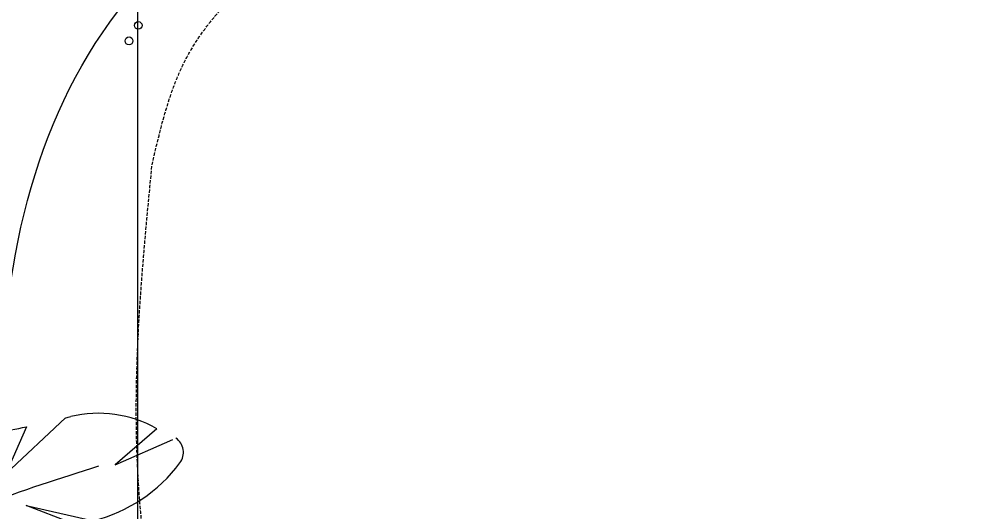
# Model space of a CAD drawing. Header units: millimetres. Extents: x -1030105 to 906887, y -616134 to 1220667.
# Drawn here: x -89436 to -85895, y 564887 to 566739 of the extents above; entities that cross this region are included whole.
import ezdxf
from ezdxf.enums import TextEntityAlignment as Align

# ---------------------------------------------------------------- set-up
doc = ezdxf.new("R2010")
doc.units = ezdxf.units.MM
doc.header["$MEASUREMENT"] = 0
for name, pattern in [('CENTER', [2, 1.25, -0.25, 0.25, -0.25]), ('DASH', [0.35, 0.25, -0.1]), ('DASHED', [0.75, 0.5, -0.25])]:
    doc.linetypes.add(name, pattern=pattern)
doc.layers.add('A-Furniture', color=143, linetype='Continuous')
doc.layers.add('A-Tree', color=98, linetype='Continuous')
doc.layers.add('A-Wall', color=6, linetype='Continuous', lineweight=9)
doc.styles.add('Arial_Bold', font='arialbd.ttf')

# ---------------------------------------------------------------- blocks, each defined once
blk = doc.blocks.new('FUR')
at = {"layer": 'A-Furniture'}
blk.add_spline([(-31577.95049999998, 44170.97072861483), (-34212.45049999998, 44181.97072861483), (-38172.95049999998, 42979.47072861483), (-41005.45049999998, 44156.97072861483), (-44339.45049999998, 43505.47072861483), (-44384.95049999998, 40251.47072861483), (-39976.95049999998, 38315.47072861483), (-37603.95049999998, 38562.47072861483), (-37278.45049999998, 37464.47072861483), (-37613.95049999998, 35077.47072861483), (-36804.95049999998, 33745.97072861483), (-35038.45049999998, 33291.97072861483), (-32531.95049999998, 34307.97072861483), (-31858.95049999998, 35622.47072861483), (-32162.95049999998, 37145.97072861483), (-32096.95049999998, 38243.97072861483), (-31184.45049999998, 38732.97072861483), (-29175.95049999998, 40283.97072861483), (-28903.95049999998, 42529.97072861483), (-31577.95049999998, 44170.97072861483)], degree=3, dxfattribs=at)
at = {"layer": 'A-Furniture', "color": 8, "linetype": 'DASH', "ltscale": 50}
blk.add_spline([(-44239.45049999998, 42893.47072861483), (-44280.95049999998, 41579.97072861483), (-43431.95049999998, 39689.47072861483), (-41629.45049999998, 38989.47072861483), (-39482.45049999998, 38787.47072861483), (-38473.95049999998, 38957.47072861483), (-37599.00349233599, 38759.19297943637), (-37070.45049999998, 37986.47072861483), (-37169.95049999998, 36800.97072861483), (-37190.95049999998, 35851.47072861483), (-36984.95049999998, 34733.97072861483), (-35907.95049999998, 33892.97072861483), (-33947.45049999998, 34069.97072861483), (-32422.45049999998, 34894.47072861483), (-32016.45049999998, 35670.97072861483), (-32310.45049999998, 36548.47072861483), (-32898.45049999998, 38049.97072861483), (-32762.95049999998, 38696.97072861483), (-31262.45049999998, 38955.97072861483), (-30084.95049999998, 39474.97072861483), (-29081.45049999998, 41311.97072861483), (-29625.45049999998, 42640.97072861483), (-31332.95049999998, 43561.97072861483), (-34097.95049999998, 43486.47072861483), (-35926.45049999998, 42640.97072861483), (-38358.95049999998, 42081.97072861483), (-40655.95049999998, 43471.47072861483), (-41778.45049999998, 44008.47072861483), (-42894.45049999998, 43985.97072861483), (-44123.45049999998, 43268.47072861483), (-44239.45049999998, 42893.47072861483)], degree=3, dxfattribs=at)
blk = doc.blocks.new('CAY8')
at = {"color": 0, "linetype": 'ByBlock'}
for centre, radius in [((564.6798047540524, -244.8965916661891), 5.165368789029579), ((558.2188225969676, -268.1406946390034), 5.324531751637381)]:
    blk.add_circle(centre, radius, dxfattribs=at)
blk = doc.blocks.new('CAYMB 10')
at = {"layer": 'A-Tree', "color": 8}
for p, q in [((186.5644689614419, 644.1267185458564), (238.715650649654, 579.6182638052269)), ((238.715650649654, 579.6182638052269), (176.2852105110796, 621.9426230803365)), ((-325.4732582218421, 543.3802454902325), (-294.8787547032553, 403.6489095685538)), ((-294.8787547032553, 403.6489095685538), (-296.0700989094476, 533.3855430782423)), ((338.564589164569, 539.16627220792), (273.4787241728045, 478.8985422675032)), ((273.4787241728045, 478.8985422675032), (351.6973314038187, 519.0277307261131)), ((354.6887124035857, 436.4759908806882), (256.0971874112147, 409.436666262045)), ((-504.6410117267806, 410.2891123816371), (-367.1667000502202, 382.5110154846916)), ((256.0971874112147, 409.436666262045), (349.4150796181493, 417.0474113345845)), ((-367.1667000502202, 382.5110154846916), (-497.7112205417216, 381.2806026079925)), ((95.00687250689953, 345.8953323567985), (183.0947374099342, 263.5667217111913)), ((183.0947374099342, 263.5667217111913), (84.90115182858426, 315.0707048501936)), ((516.8202095194138, 194.1048419061699), (628.9105254643946, 299.2352224754868)), ((-382.8970907971379, 224.2380090198712), (-266.6688206082326, 269.7755907949759)), ((-266.6688206082326, 269.7755907949759), (-353.1145183928893, 206.6125474648434)), ((-5.726964698173106, 153.5171867363388), (-4.586229609965812, 268.6250645958353)), ((555.2693992947607, 282.7517265723436), (516.8202095194138, 194.1048419061699)), ((800.4230135336256, 279.0056476828177), (721.9223257167323, 211.4703137571923)), ((429.9125403692451, 155.9008114330354), (410.6450369797385, 254.5554818508099)), ((441.2394350631512, 260.0119577894802), (429.9125403692451, 155.9008114330354)), ((721.9223257167323, 211.4703137571923), (830.1820690810855, 258.7901719139772)), ((-5.726964698173106, 153.5171867363388), (16.58627978124423, 245.8723320083227)), ((-239.0395701728121, 125.7578780322219), (-83.30427484225947, 169.3706028317101)), ((-83.30427484225947, 169.3706028317101), (-230.1945371221227, 108.2228984822286)), ((639.1660111839155, 102.2385455899639), (555.0595933263976, 135.0622490113601)), ((555.0595933263976, 135.0622490113601), (681.5390205197909, 106.4200763733825)), ((224.8104241719266, 121.1698715304956), (287.8681593717483, 92.92873885919107)), ((302.5589965510007, 121.1698715304956), (224.8104241719266, 121.1698715304956)), ((367.3390138906543, 20.45014999277191), (557.821376568143, 22.51869702967815)), ((502.3600309251924, -11.08403195551364), (367.3390138906543, 20.45014999277191)), ((-204.9676791954407, -61.71889313741121), (-183.3013383952493, -52.44190028059529)), ((-183.3013383952493, -52.44190028059529), (-178.1426882858214, -114.288502944808)), ((-178.1426882858214, -114.288502944808), (-159.5715427216055, -40.07258242834359)), ((-204.196477882826, -127.3310654973029), (-204.9676791954407, -61.71889313741121)), ((-204.9676791954407, -122.5347193139023), (-266.8714977428608, -81.30365087109385)), ((592.8495588197547, -119.3980054862914), (461.1993036085332, -135.8390776687302)), ((461.1993036085332, -135.8390776687302), (620.7195718503935, -142.2139893168933)), ((143.0218579590146, -218.2304025689373), (207.4288874103659, -149.7314513499732)), ((207.4288874103659, -149.7314513499732), (167.9309039485815, -248.3851391418721)), ((325.6233271286619, -180.9892968822387), (312.6852061285172, -346.4441596715478)), ((344.8166955182969, -342.6124404388829), (325.6233271286619, -180.9892968822387)), ((492.4860668478213, -236.5587992064538), (537.8115905059676, -353.2512321577524)), ((517.8181643989083, -359.7277302780421), (492.4860668478213, -236.5587992064538)), ((-292.6647569071356, -369.9211299706367), (-256.5541889067972, -263.7511294005672)), ((-256.5541889067972, -263.7511294005672), (-248.3003521786304, -362.705690089264)), ((-154.7948591960012, -416.325845527288), (30.13723149732687, -306.0206752118538)), ((30.13723149732687, -306.0206752118538), (-145.4918600437231, -469.1739831443992)), ((222.3969005242834, -408.9304565185448), (169.1895109322213, -434.5251517113065)), ((169.1895109322213, -434.5251517113065), (226.6550938068394, -441.4842379083857)), ((-3.263954783440568, -548.2255597366602), (54.47138149777311, -483.1484652950312)), ((54.47138149777311, -483.1484652950312), (2.097332070159609, -573.529118141334)), ((130.9501344540622, -580.3950924625387), (235.0827775355865, -635.3031904057134)), ((235.6481149397878, -606.5453954523546), (130.9501344540622, -580.3950924625387)), ((172.6658212160692, -726.2650370134506), (223.3993703480519, -774.2839783391682)), ((227.2855263771635, -743.4153645457118), (172.6658212160692, -726.2650370134506))]:
    blk.add_line(p, q, dxfattribs=at)
for centre, radius, start, end in [((779.4988287719461, 355.9101373694721), 659.2722902632004, 146.0189635815314, 154.0763021309827), ((209.9180833415012, 616.2268724779133), 110.5597618613785, 7.543113912344272, 78.04736568714452), ((-871.4777567913261, 608.5862301258021), 1129.855552588643, 330.67245302648, 3.641032922973614), ((779.4988287719461, 355.9101373694721), 659.2722902632004, 156.201305661175, 167.6168316650024), ((478.4198393823172, 616.0173225902254), 159.5793688367412, 174.706298392514, 208.7889803306433), ((-221.7666346176411, 462.5324904182926), 287.6582760387117, 161.2205659913778, 190.4639080002395), ((-484.4715234372707, -269.5221160924993), 824.7155909276798, 78.82497402445534, 90.66972910121446), ((-484.4715234372707, -269.5221160924993), 824.7155909276798, 67.69490835147803, 76.79451232428683), ((236.755102414405, 470.2114022054593), 122.6638091375199, 344.0084059050306, 22.93603431214617), ((-1542.902939352862, 865.8081009959569), 1718.446344457842, 342.7300337644285, 347.6168316650025), ((-1459.690843628166, -1138.771680419974), 1923.468895043192, 36.70351893037481, 57.46954700200074), ((-338.8007119102695, 239.5967835061019), 304.0756695246674, 15.84499370040856, 56.61069613927844), ((1039.005968139434, 240.2970391763374), 711.882214688397, 164.0084059050306, 164.110091381332), ((1039.005968139434, 240.2970391763374), 711.882214688397, 165.6238916327764, 173.8497337395827), ((-221.7666346176411, 462.5324904182926), 287.6582760387117, 196.4070659168597, 234.1870524300158), ((1704.152454995899, -143.6701514924644), 1681.908795261614, 162.7300337644285, 163.0792001669171), ((41.96888153787586, 347.6667464350467), 91.73312292712151, 195.8449937004085, 230.5605807165402), ((1704.152454995899, -143.6701514924644), 1681.908795261614, 164.0749999253743, 168.4283775462131), ((-12.67507818593003, 267.2108032992692), 347.4197398351678, 335.1427602876785, 8.16711169028393), ((-209.9366539784678, 3822.649371958105), 3621.659239046866, 283.3980360557906, 283.548294695203), ((690.6355624774296, 85.37655267835362), 222.5882091254535, 60.44681838818225, 103.548294695203), ((-231.766255730181, 14.88319813268026), 339.1680436945305, 47.95141662230789, 50.56058071654016), ((-209.9366539784678, 3822.649371958105), 3621.659239046866, 280.358138861941, 282.1977283526998), ((-209.9366539784678, 3822.649371958105), 3621.659239046866, 278.6352431112115, 279.8664868686059), ((817.511440649323, 234.4921467081294), 32.59454687060725, 323.1476556933032, 55.43795290225658), ((-231.766255730181, 14.88319813268026), 339.1680436945305, 354.6007765778234, 42.92545712248191), ((-320.7347799850104, 322.0762417442747), 115.8636308787558, 233.2324526345538, 237.5887007438244), ((607.9519777596288, 391.5614522692631), 294.4837128093322, 284.4707032040494, 323.1476556933032), ((-320.7347799850104, 322.0762417442747), 115.8636308787558, 255.9290285283741, 267.0909563796757), ((-315.6195761270646, 151.8575429006014), 55.60237919803038, 24.20546519525691, 101.4053945023518), ((2261.033439234685, -4819.460737201036), 5267.70064518032, 107.3413043199353, 112.3058230292931), ((128.8901085334655, 351.6790820074966), 431.7552997689148, 204.2054651952569, 211.5513251737923), ((128.8901085334655, 351.6790820074966), 431.7552997689148, 213.4357366631786, 237.8386598974236), ((-12.67507818593003, 267.2108032992692), 347.4197398351678, 286.683821417299, 329.8909765086365), ((329.4013005118468, 336.9554401499918), 388.6466217139611, 305.996232287867, 321.8459668997995), ((0, -337.7482491607079), 337.7482491607315, 71.72741072522271, 118.1939077791721), ((-406.6215687962249, 153.821227927343), 540.2459298013857, 287.0408817533136, 341.5637966210982), ((329.4013005118468, 336.9554401499918), 388.6466217139611, 277.773074949076, 296.4251469481378), ((-895.072876284481, 1238.599255244713), 1606.842570017603, 281.5142955742673, 307.8151157708742), ((483.4170424840122, -5395.586750178481), 5351.501479308205, 91.68041618368886, 93.97711696796304), ((339.9329093026463, -504.7281531734043), 458.5386230856771, 57.07131363646801, 91.68041618368886), ((-8.812954175969935, -908.2365988525562), 866.563070171323, 107.2231083180989, 135.0206824451704), ((-19.67628685309319, -1417.423136411293), 1327.183343981249, 53.45551872566639, 85.59402888639943), ((915.3737261515053, 394.3985224193311), 985.8202716685598, 210.5658740579717, 218.4214248434757), ((1238.604113080713, -281.7090184199624), 1181.896966314566, 173.2496747741793, 205.5926878717474), ((339.9329093026463, -504.7281531734043), 458.5386230856771, 17.51489595105737, 52.24029725564014), ((915.3737261515053, 394.3985224193311), 985.8202716685598, 220.69477463243, 225.7555748056288), ((-587.1989607803844, -330.2680094094248), 48.89684057720707, 135.0206824451704, 258.4069812984008), ((79.12071815130184, -404.8095753640519), 233.6527065375773, 157.0771258813028, 182.7473181073303), ((312.6159168867161, -337.5196654610336), 100.6384510239315, 159.0815244804994, 190.5200611703198), ((312.7370421675732, -224.3457737795543), 122.0983968953165, 225.7555748056288, 269.9756754678196), ((651.7176895141893, -1169.165985498577), 881.6909792928842, 107.1012602260706, 109.7368665715743), ((397.8620837506605, -344.0600182445487), 18.41667423347537, 357.8127589799344, 107.1012602260706), ((312.7370421675732, -224.3457737795543), 122.0983968953165, 285.2068583583672, 289.7368665715742), ((448.4678145552462, -345.9928085939027), 32.22595276001595, 177.8127589799344, 248.0460523007279), ((539.8669704514614, -393.6951788552105), 40.49614069499967, 45.32380455527569, 92.90929492024217), ((-462.6810181882756, 308.0949123103055), 699.0073552476517, 259.5557244193585, 284.0769776521867), ((-1074.81847715273, -595.1679378441186), 1310.515980647398, 8.169963742111003, 10.52006117031982), ((464.4035032119573, -306.4591387975961), 74.85056091692964, 248.0460523007279, 310.8614180743947), ((539.8669704514614, -393.6951788552105), 40.49614069499967, 122.9882373665325, 130.8614180743947), ((648.6469490672171, -283.678668439039), 114.2188111092727, 225.3238045552756, 268.3173632320293), ((773.6529619407229, -378.4241003859788), 12.22474454553995, 278.1257358594557, 73.06873538917671), ((667.6692234594229, 363.8661339700921), 762.0429524085476, 268.3173632320293, 278.1257358594557), ((-1074.81847715273, -595.1679378441186), 1310.515980647398, 1.755641354297249, 6.734550152070574), ((79.12071815130184, -404.8095753640519), 233.6527065375773, 195.9900497176004, 196.058939603915), ((-89.8212527618889, -453.44103992905), 57.85051974295094, 196.058939603915, 237.7317177395325), ((56.72459466154396, -221.3440656791208), 332.3403936053967, 237.7317177395325, 259.8030533806472), ((-768.0439603001578, -588.8147328672349), 1003.695456758675, 358.9899712243594, 1.929659337987232), ((379.0376141950837, -497.4245712160482), 384.5463279646863, 191.4146135001872, 242.8877097801719), ((-768.0439603001578, -588.8147328672349), 1003.695456758675, 351.2018494907206, 357.3602215140918), ((-768.0439603001578, -588.8147328672349), 1003.695456758675, 345.5238759625545, 349.5865213171726)]:
    blk.add_arc(centre, radius, start, end, dxfattribs=at)
blk = doc.blocks.new('CÂY')
at = {"layer": 'A-Tree', "color": 8, "ltscale": 10, "xscale": 2.803183510899545, "yscale": 2.803183510899545, "zscale": 2.803183510899545, "rotation": 344.7182619397978}
blk.add_blockref('CAY8', (-1140.295243937842, 58681.97705247079), dxfattribs=at)
at = {"layer": 'A-Tree', "color": 8, "ltscale": 10, "xscale": 2, "yscale": 2, "zscale": 2}
blk.add_blockref('CAYMB 10', (-1324.755961537157, 55530.45873061032), dxfattribs=at)
blk = doc.blocks.new('BỐ TRÍ LAY OUT')
at = {"layer": 'A-Furniture', "color": 3}
for name, p in [('CÂY', (4286.75486311756, 4469.288343299762)), ('FUR', (48783.7433631176, 18654.71482977469))]:
    blk.add_blockref(name, p, dxfattribs=at)
blk = doc.blocks.new('*U1487')
at = {"color": 8, "linetype": 'CENTER', "ltscale": 500}
blk.add_line((-6401.947800033063, 7821.122373916886), (-6401.947800033064, 8224.897619178022), dxfattribs=at)
at = {"style": 'Arial_Bold'}
blk.add_attdef('TRUC', text='', height=2.5, dxfattribs=at).set_placement((-6401.947800032925, 7811.817619178007), align=Align.MIDDLE_CENTER)
blk = doc.blocks.new('TRỤC')
at = {"color": 0, "xscale": 199.9999999999901, "yscale": 199.9999999999901, "zscale": 199.9999999999901}
blk.add_blockref('*U1487', (1292989.560006554, -1575802.327948784), dxfattribs=at)
blk = doc.blocks.new('TƯỜNG KIẾN TRÚC')
at = {"color": 0}
blk.add_lwpolyline([(-59109.45050007258, -10951.41178502212, 0.3007712608834658), (-59433.48834112042, -20977.9515451272, -0.1109267746102993), (-58324.95049999893, -25392.9117849312, 0.2744959358900485), (-54764.67693125011, -30745.50201954215), (-54870.07724847212, -30916.70735113195, -0.2737434813125313), (-58524.82350961678, -25400.4982577007, 0.110781498324218), (-59608.28799956816, -21075.5089369925, -0.3003100924078351), (-59276.732707736, -10841.56509468262, 0.1203599662711941), (-56712.10026304639, -2725.501215154189, -0.428868107866043), (-44402.02985209874, 7806.991538148141), (-44422.95049881186, 7608.088214958785, 0.4288927192910423), (-56512.45050001712, -2737.411785252159, -0.1204783687929575)], format="xyb", close=True, dxfattribs=at)
blk = doc.blocks.new('KIẾN TRÚC')
h = blk.add_hatch(color=9)
h.dxf.hatch_style = 1
edge = h.paths.add_edge_path(flags=16)
edge.add_line((62281.95049999998, 27412.02927138517), (55232.82389649404, 27412.02927138505))
edge.add_arc((32545.50878812408, 30716.66293956665), 22926.72829924391, 284.53695158247865, 351.7125813344091, ccw=False)
edge.add_line((38300.21700792988, 8523.911784915952), (13217.51784992669, 8523.911784910597))
edge.add_arc((23753.10182550838, 24110.84943410289), 18813.58963585476, 227.7677182561868, 235.9442986410003, ccw=False)
edge.add_arc((7788.819823088517, 12733.3910908635), 4187.039666959467, 236.0590124962323, 322.4360737019827, ccw=False)
edge.add_arc((13873.5970987339, 18503.25729619298), 12505.26566685072, 190.8327360748526, 227.6605687844487, ccw=False)
edge.add_arc((25477.52443721271, 20792.18331255531), 24332.69085544715, 180.6832153365221, 190.991126688788, ccw=False)
edge.add_arc((3282.93561756362, 20557.21277457592), 2137.084471138149, 101.08076224722828, 181.479400931386, ccw=False)
edge.add_line((2872.204064266523, 22654.45611475036), (4986.06665855035, 23013.11448664329))
edge.add_arc((28039.69241930227, 24288.4119512235), 23088.87273861522, 153.2014320220877, 183.1663029992741, ccw=False)
edge.add_arc((10232.26976538847, 40544.64471371844), 6483.106001901682, 182.8401094538115, 244.3962742115525, ccw=False)
edge.add_arc((-6425.00274742386, 39970.86676714511), 10185.26120742048, 1.420812516492314, 26.70695635716553)
edge.add_arc((10590.58143904217, 49414.25633883046), 9292.69259551461, 144.7133172211654, 211.5754885360199, ccw=False)
edge.add_arc((-12326.15115191392, 64090.21360378864), 17935.64217367859, 328.7375359512051, 356.1899532233969)
edge.add_arc((16735.32676788772, 62308.59922571364), 11181.04393981935, 84.1243873636841, 176.9761863570094, ccw=False)
edge.add_arc((20708.98128665387, 99752.52490135818), 26473.21942281876, 263.8653720447036, 288.4869561324928)
edge.add_arc((35667.35201082098, 54479.70646712999), 21207.13938727637, 73.35106851793267, 108.03023985438841, ccw=False)
edge.add_arc((44765.46109434243, 84516.17499720305), 10177.42256554817, 252.7258710955127, 285.7130125077479)
edge.add_arc((49658.99676799333, 68415.98596348311), 6655.601145545619, 49.49953772748103, 108.7311152981473, ccw=False)
edge.add_arc((48035.04809900769, 66009.84854850778), 9545.540963997893, -2.328829575281418, 51.46764420018991, ccw=False)
edge.add_line((57572.70516659174, 65621.96975748474), (49483.50000000001, 65623.9117849106))
edge.add_line((49483.50000000001, 65623.9117849106), (62281.95049999965, 65623.9117849191))
edge.add_line((62281.95049999965, 65623.9117849191), (62281.95049999998, 27412.02927138517))
h.paths.add_polyline_path([(0, 77895.5), (64428.50000000001, 77895.5), (64428.50000000001, -0.577250000089407), (-1.792749999687658, 0.577250000089407)])
at = {"color": 3}
blk.add_blockref('TRỤC', (5188.757962470409, 8718.304113260703), dxfattribs=at)
at = {"layer": 'A-Wall'}
blk.add_blockref('TƯỜNG KIẾN TRÚC', (62285.79396247002, 65615.61311326921), dxfattribs=at)

msp = doc.modelspace()

# ---------------------------------------------------------------- linework, layer by layer
at = {"color": 1, "linetype": 'DASHED', "ltscale": 1000, "const_width": 50}
msp.add_lwpolyline([(-95670.36382637039, 506057.7127576224, -0.1976179126471055), (-98776.4909959755, 504407.8530505756, -0.1933850795687879), (-101327.4665850348, 505136.2682151492, -0.1620892894414481), (-105187.3251048478, 512029.4862030041, -0.0450071005246337), (-105631.9365025142, 516378.5384931223, -0.3659412979444954), (-103906.2959357335, 518530.9561147504), (-101743.9030274843, 518897.8486090698, -0.1357393945070406), (-99338.88206733699, 530570.340333024, -0.2750178852905023), (-103021.3730096331, 536099.9135275302, 0.1107814983251507), (-104104.8374997806, 540424.9028483479, -0.3003100923854334), (-103773.2822078853, 550658.8466900261, 0.1203599662960986), (-101208.6497629923, 558774.9105705839, -0.4288681078624456), (-88898.57935298752, 569307.4033231586, 0.107847157214301), (-77675.15854412533, 570521.9329957211, -0.1524819869208155), (-65035.16077594279, 570674.3053047663, 0.1449358142641596), (-59256.79872041271, 570595.5800135372, -0.2643588036035894), (-52796.99522499467, 569353.4099046133, -0.2237263001650759), (-49205.79483340826, 561498.4697574847), (-44496.54950000049, 561500.4117849191), (-44496.54950000002, 523288.5292713851), (-51545.67610350606, 523288.5292713851, -0.3011393681377011), (-68478.28299209109, 504400.4117849106), (-93560.98215007345, 504400.4117849106, -0.03627546227429911), (-95670.36382637039, 506057.7127576224)], format="xyb", dxfattribs=at)

# ---------------------------------------------------------------- block references
at = {"color": 3}
for name, p in [('KIẾN TRÚC', (-106778.5, 495876.5)), ('BỐ TRÍ LAY OUT', (-93480.29286311776, 504642.1131132607))]:
    msp.add_blockref(name, p, dxfattribs=at)

doc.saveas('drawing.dxf')
